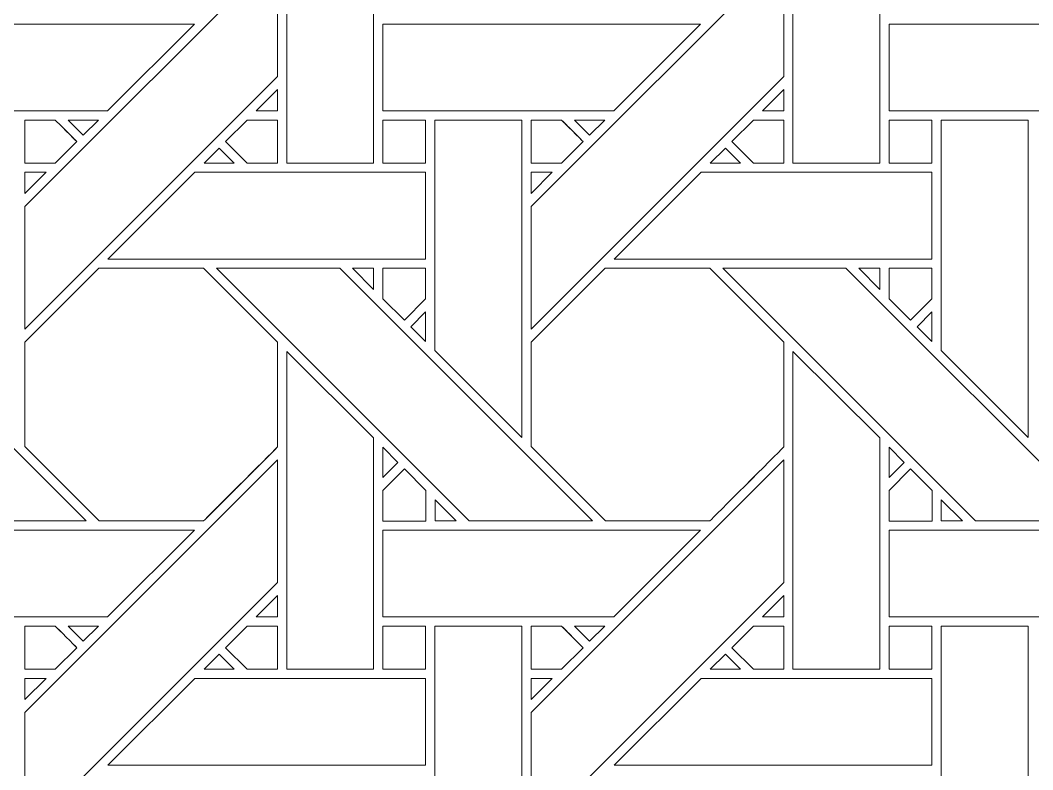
# Model space of a CAD drawing. Header units: inches. Extents: x 6.4 to 18.4, y 3.1 to 15.1.
# Drawn here: x 14.509 to 16.407, y 6.02 to 7.425 of the extents above; entities that cross this region are included whole.
import ezdxf

# ---------------------------------------------------------------- set-up
doc = ezdxf.new("R2010")
doc.units = ezdxf.units.IN
doc.header["$MEASUREMENT"] = 0
doc.layers.add('Design', color=7, linetype='Continuous', lineweight=0)

msp = doc.modelspace()

# ---------------------------------------------------------------- linework, layer by layer
at = {"layer": 'Design'}
for points, knots in [([(12.3829, 15.0948), (9.0691, 15.0948), (6.3829, 12.4085), (6.3829, 9.0948), (6.3829, 5.7811), (9.0691, 3.0948), (12.3829, 3.0948), (15.6966, 3.0948), (18.3829, 5.7811), (18.3829, 9.0948), (18.3829, 12.4085), (15.6966, 15.0948), (12.3829, 15.0948)], [0, 0, 0, 0, 1, 1, 1, 2, 2, 2, 3, 3, 3, 4, 4, 4, 4]), ([(12.3829, 14.3629), (9.4733, 14.3629), (7.1147, 12.0043), (7.1147, 9.0948), (7.1147, 6.1852), (9.4733, 3.8266), (12.3829, 3.8266), (15.2924, 3.8266), (17.651, 6.1852), (17.651, 9.0948), (17.651, 12.0043), (15.2924, 14.3629), (12.3829, 14.3629)], [0, 0, 0, 0, 1, 1, 1, 2, 2, 2, 3, 3, 3, 4, 4, 4, 4]), ([(15.0087, 7.157), (15.0087, 7.157), (15.0087, 7.7528), (15.0087, 7.7528), (15.0087, 7.7528), (15.1714, 7.5906), (15.1714, 7.5906), (15.1714, 7.5906), (15.1714, 7.157), (15.1714, 7.157), (15.1714, 7.157), (15.0087, 7.157), (15.0087, 7.157)], [0, 0, 0, 0, 1, 1, 1, 2, 2, 2, 3, 3, 3, 4, 4, 4, 4]), ([(15.9574, 7.157), (15.9574, 7.157), (15.9574, 7.7528), (15.9574, 7.7528), (15.9574, 7.7528), (16.1201, 7.5906), (16.1201, 7.5906), (16.1201, 7.5906), (16.1201, 7.157), (16.1201, 7.157), (16.1201, 7.157), (15.9574, 7.157), (15.9574, 7.157)], [0, 0, 0, 0, 1, 1, 1, 2, 2, 2, 3, 3, 3, 4, 4, 4, 4]), ([(14.9915, 7.3192), (14.9915, 7.3192), (14.5179, 6.8455), (14.5179, 6.8455), (14.5179, 6.8455), (14.5179, 7.0756), (14.5179, 7.0756), (14.5179, 7.0756), (14.9915, 7.5492), (14.9915, 7.5492), (14.9915, 7.5492), (14.9915, 7.3192), (14.9915, 7.3192)], [0, 0, 0, 0, 1, 1, 1, 2, 2, 2, 3, 3, 3, 4, 4, 4, 4]), ([(15.4666, 7.0756), (15.4666, 7.0756), (15.9403, 7.5492), (15.9403, 7.5492), (15.9403, 7.5492), (15.9403, 7.3192), (15.9403, 7.3192), (15.9403, 7.3192), (15.4666, 6.8455), (15.4666, 6.8455), (15.4666, 6.8455), (15.4666, 7.0756), (15.4666, 7.0756)], [0, 0, 0, 0, 1, 1, 1, 2, 2, 2, 3, 3, 3, 4, 4, 4, 4]), ([(14.24, 7.255), (14.24, 7.255), (14.24, 7.4177), (14.24, 7.4177), (14.24, 7.4177), (14.8357, 7.4177), (14.8357, 7.4177), (14.8357, 7.4177), (14.673, 7.255), (14.673, 7.255), (14.673, 7.255), (14.24, 7.255), (14.24, 7.255)], [0, 0, 0, 0, 1, 1, 1, 2, 2, 2, 3, 3, 3, 4, 4, 4, 4]), ([(15.1887, 7.255), (15.1887, 7.255), (15.1887, 7.4177), (15.1887, 7.4177), (15.1887, 7.4177), (15.7844, 7.4177), (15.7844, 7.4177), (15.7844, 7.4177), (15.6217, 7.255), (15.6217, 7.255), (15.6217, 7.255), (15.1887, 7.255), (15.1887, 7.255)], [0, 0, 0, 0, 1, 1, 1, 2, 2, 2, 3, 3, 3, 4, 4, 4, 4]), ([(16.1375, 7.255), (16.1375, 7.255), (16.1375, 7.4177), (16.1375, 7.4177), (16.1375, 7.4177), (16.7332, 7.4177), (16.7332, 7.4177), (16.7332, 7.4177), (16.5704, 7.255), (16.5704, 7.255), (16.5704, 7.255), (16.1375, 7.255), (16.1375, 7.255)], [0, 0, 0, 0, 1, 1, 1, 2, 2, 2, 3, 3, 3, 4, 4, 4, 4]), ([(14.9517, 7.255), (14.9517, 7.255), (14.9915, 7.2948), (14.9915, 7.2948), (14.9915, 7.2948), (14.9915, 7.255), (14.9915, 7.255), (14.9915, 7.255), (14.9517, 7.255), (14.9517, 7.255)], [0, 0, 0, 0, 1, 1, 1, 2, 2, 2, 3, 3, 3, 3]), ([(15.9403, 7.2948), (15.9403, 7.2948), (15.9403, 7.255), (15.9403, 7.255), (15.9403, 7.255), (15.9005, 7.255), (15.9005, 7.255), (15.9005, 7.255), (15.9403, 7.2948), (15.9403, 7.2948)], [0, 0, 0, 0, 1, 1, 1, 2, 2, 2, 3, 3, 3, 3]), ([(14.5179, 7.1569), (14.5179, 7.1569), (14.5179, 7.2377), (14.5179, 7.2377), (14.5179, 7.2377), (14.5749, 7.2377), (14.5749, 7.2377), (14.5801, 7.2326), (14.6108, 7.2018), (14.6153, 7.1974), (14.6153, 7.1974), (14.5748, 7.1569), (14.5748, 7.1569), (14.5748, 7.1569), (14.5179, 7.1569), (14.5179, 7.1569)], [0, 0, 0, 0, 1, 1, 1, 2, 2, 2, 3, 3, 3, 4, 4, 4, 5, 5, 5, 5]), ([(14.5179, 7.1569), (14.5179, 7.1569), (14.5179, 7.2377), (14.5179, 7.2377), (14.5179, 7.2377), (14.5749, 7.2377), (14.5749, 7.2377), (14.5803, 7.2324), (14.6111, 7.2016), (14.6153, 7.1974), (14.6153, 7.1974), (14.5748, 7.1569), (14.5748, 7.1569), (14.5748, 7.1569), (14.5179, 7.1569), (14.5179, 7.1569)], [0, 0, 0, 0, 1, 1, 1, 2, 2, 2, 3, 3, 3, 4, 4, 4, 5, 5, 5, 5]), ([(14.5993, 7.2377), (14.5993, 7.2377), (14.6557, 7.2377), (14.6557, 7.2377), (14.6557, 7.2377), (14.6275, 7.2096), (14.6275, 7.2096), (14.6275, 7.2096), (14.5993, 7.2377), (14.5993, 7.2377)], [0, 0, 0, 0, 1, 1, 1, 2, 2, 2, 3, 3, 3, 3]), ([(14.9344, 7.1569), (14.9344, 7.1569), (14.8941, 7.1973), (14.8941, 7.1973), (14.8941, 7.1973), (14.9345, 7.2377), (14.9345, 7.2377), (14.9345, 7.2377), (14.9915, 7.2377), (14.9915, 7.2377), (14.9915, 7.2377), (14.9915, 7.1569), (14.9915, 7.1569), (14.9915, 7.1569), (14.9344, 7.1569), (14.9344, 7.1569)], [0, 0, 0, 0, 1, 1, 1, 2, 2, 2, 3, 3, 3, 4, 4, 4, 5, 5, 5, 5]), ([(14.8941, 7.1973), (14.8941, 7.1973), (14.9345, 7.2377), (14.9345, 7.2377), (14.9345, 7.2377), (14.9915, 7.2377), (14.9915, 7.2377), (14.9915, 7.2377), (14.9915, 7.1569), (14.9915, 7.1569), (14.9915, 7.1569), (14.9344, 7.1569), (14.9344, 7.1569), (14.9344, 7.1569), (14.8941, 7.1973), (14.8941, 7.1973)], [0, 0, 0, 0, 1, 1, 1, 2, 2, 2, 3, 3, 3, 4, 4, 4, 5, 5, 5, 5]), ([(15.269, 7.1569), (15.269, 7.1569), (15.1887, 7.1569), (15.1887, 7.1569), (15.1887, 7.1569), (15.1887, 7.2377), (15.1887, 7.2377), (15.1887, 7.2377), (15.269, 7.2377), (15.269, 7.2377), (15.269, 7.2377), (15.269, 7.1569), (15.269, 7.1569)], [0, 0, 0, 0, 1, 1, 1, 2, 2, 2, 3, 3, 3, 4, 4, 4, 4]), ([(15.1887, 7.1569), (15.1887, 7.1569), (15.1887, 7.2377), (15.1887, 7.2377), (15.1887, 7.2377), (15.269, 7.2377), (15.269, 7.2377), (15.269, 7.2377), (15.269, 7.1569), (15.269, 7.1569), (15.269, 7.1569), (15.1887, 7.1569), (15.1887, 7.1569)], [0, 0, 0, 0, 1, 1, 1, 2, 2, 2, 3, 3, 3, 4, 4, 4, 4]), ([(15.4494, 7.2377), (15.4494, 7.2377), (15.4494, 6.6426), (15.4494, 6.6426), (15.4494, 6.6426), (15.2865, 6.8055), (15.2865, 6.8055), (15.2865, 6.8055), (15.2865, 7.2377), (15.2865, 7.2377), (15.2865, 7.2377), (15.4494, 7.2377), (15.4494, 7.2377)], [0, 0, 0, 0, 1, 1, 1, 2, 2, 2, 3, 3, 3, 4, 4, 4, 4]), ([(15.5237, 7.2377), (15.5288, 7.2326), (15.5596, 7.2018), (15.564, 7.1974), (15.564, 7.1974), (15.5236, 7.1569), (15.5236, 7.1569), (15.5236, 7.1569), (15.4666, 7.1569), (15.4666, 7.1569), (15.4666, 7.1569), (15.4666, 7.2377), (15.4666, 7.2377), (15.4666, 7.2377), (15.5237, 7.2377), (15.5237, 7.2377)], [0, 0, 0, 0, 1, 1, 1, 2, 2, 2, 3, 3, 3, 4, 4, 4, 5, 5, 5, 5]), ([(15.4666, 7.1569), (15.4666, 7.1569), (15.4666, 7.2377), (15.4666, 7.2377), (15.4666, 7.2377), (15.5237, 7.2377), (15.5237, 7.2377), (15.5293, 7.2322), (15.564, 7.1974), (15.564, 7.1974), (15.564, 7.1974), (15.5236, 7.1569), (15.5236, 7.1569), (15.5236, 7.1569), (15.4666, 7.1569), (15.4666, 7.1569)], [0, 0, 0, 0, 1, 1, 1, 2, 2, 2, 3, 3, 3, 4, 4, 4, 5, 5, 5, 5]), ([(15.548, 7.2377), (15.548, 7.2377), (15.6045, 7.2377), (15.6045, 7.2377), (15.6045, 7.2377), (15.5762, 7.2096), (15.5762, 7.2096), (15.5762, 7.2096), (15.548, 7.2377), (15.548, 7.2377)], [0, 0, 0, 0, 1, 1, 1, 2, 2, 2, 3, 3, 3, 3]), ([(15.9403, 7.2377), (15.9403, 7.2377), (15.9403, 7.1569), (15.9403, 7.1569), (15.9403, 7.1569), (15.8832, 7.1569), (15.8832, 7.1569), (15.8832, 7.1569), (15.8428, 7.1973), (15.8428, 7.1973), (15.8428, 7.1973), (15.8832, 7.2377), (15.8832, 7.2377), (15.8832, 7.2377), (15.9403, 7.2377), (15.9403, 7.2377)], [0, 0, 0, 0, 1, 1, 1, 2, 2, 2, 3, 3, 3, 4, 4, 4, 5, 5, 5, 5]), ([(15.8428, 7.1973), (15.8428, 7.1973), (15.8832, 7.2377), (15.8832, 7.2377), (15.8832, 7.2377), (15.9403, 7.2377), (15.9403, 7.2377), (15.9403, 7.2377), (15.9403, 7.1569), (15.9403, 7.1569), (15.9403, 7.1569), (15.8832, 7.1569), (15.8832, 7.1569), (15.8832, 7.1569), (15.8428, 7.1973), (15.8428, 7.1973)], [0, 0, 0, 0, 1, 1, 1, 2, 2, 2, 3, 3, 3, 4, 4, 4, 5, 5, 5, 5]), ([(16.1375, 7.2377), (16.1375, 7.2377), (16.2177, 7.2377), (16.2177, 7.2377), (16.2177, 7.2377), (16.2177, 7.1569), (16.2177, 7.1569), (16.2177, 7.1569), (16.1375, 7.1569), (16.1375, 7.1569), (16.1375, 7.1569), (16.1375, 7.2377), (16.1375, 7.2377)], [0, 0, 0, 0, 1, 1, 1, 2, 2, 2, 3, 3, 3, 4, 4, 4, 4]), ([(16.1375, 7.1569), (16.1375, 7.1569), (16.1375, 7.2377), (16.1375, 7.2377), (16.1375, 7.2377), (16.2177, 7.2377), (16.2177, 7.2377), (16.2177, 7.2377), (16.2177, 7.1569), (16.2177, 7.1569), (16.2177, 7.1569), (16.1375, 7.1569), (16.1375, 7.1569)], [0, 0, 0, 0, 1, 1, 1, 2, 2, 2, 3, 3, 3, 4, 4, 4, 4]), ([(16.3982, 7.2377), (16.3982, 7.2377), (16.3982, 6.6426), (16.3982, 6.6426), (16.3982, 6.6426), (16.2352, 6.8055), (16.2352, 6.8055), (16.2352, 6.8055), (16.2352, 7.2377), (16.2352, 7.2377), (16.2352, 7.2377), (16.3982, 7.2377), (16.3982, 7.2377)], [0, 0, 0, 0, 1, 1, 1, 2, 2, 2, 3, 3, 3, 4, 4, 4, 4]), ([(14.9102, 7.157), (14.9102, 7.157), (14.8537, 7.157), (14.8537, 7.157), (14.8537, 7.157), (14.8819, 7.1852), (14.8819, 7.1852), (14.8819, 7.1852), (14.9102, 7.157), (14.9102, 7.157)], [0, 0, 0, 0, 1, 1, 1, 2, 2, 2, 3, 3, 3, 3]), ([(15.8307, 7.1852), (15.8307, 7.1852), (15.8589, 7.157), (15.8589, 7.157), (15.8589, 7.157), (15.8024, 7.157), (15.8024, 7.157), (15.8024, 7.157), (15.8307, 7.1852), (15.8307, 7.1852)], [0, 0, 0, 0, 1, 1, 1, 2, 2, 2, 3, 3, 3, 3]), ([(14.5577, 7.1398), (14.5577, 7.1398), (14.5179, 7.1), (14.5179, 7.1), (14.5179, 7.1), (14.5179, 7.1398), (14.5179, 7.1398), (14.5179, 7.1398), (14.5577, 7.1398), (14.5577, 7.1398)], [0, 0, 0, 0, 1, 1, 1, 2, 2, 2, 3, 3, 3, 3]), ([(14.6737, 6.977), (14.6737, 6.977), (14.8365, 7.1398), (14.8365, 7.1398), (14.8365, 7.1398), (15.269, 7.1398), (15.269, 7.1398), (15.269, 7.1398), (15.269, 6.977), (15.269, 6.977), (15.269, 6.977), (14.6737, 6.977), (14.6737, 6.977)], [0, 0, 0, 0, 1, 1, 1, 2, 2, 2, 3, 3, 3, 4, 4, 4, 4]), ([(15.5064, 7.1398), (15.5064, 7.1398), (15.4666, 7.1), (15.4666, 7.1), (15.4666, 7.1), (15.4666, 7.1398), (15.4666, 7.1398), (15.4666, 7.1398), (15.5064, 7.1398), (15.5064, 7.1398)], [0, 0, 0, 0, 1, 1, 1, 2, 2, 2, 3, 3, 3, 3]), ([(15.6224, 6.977), (15.6224, 6.977), (15.7853, 7.1398), (15.7853, 7.1398), (15.7853, 7.1398), (16.2177, 7.1398), (16.2177, 7.1398), (16.2177, 7.1398), (16.2177, 6.977), (16.2177, 6.977), (16.2177, 6.977), (15.6224, 6.977), (15.6224, 6.977)], [0, 0, 0, 0, 1, 1, 1, 2, 2, 2, 3, 3, 3, 4, 4, 4, 4]), ([(13.9283, 6.9599), (13.9283, 6.9599), (14.1592, 6.9599), (14.1592, 6.9599), (14.1592, 6.9599), (14.6329, 6.4862), (14.6329, 6.4862), (14.6329, 6.4862), (14.4018, 6.4862), (14.4018, 6.4862), (14.4018, 6.4862), (13.9283, 6.9599), (13.9283, 6.9599)], [0, 0, 0, 0, 1, 1, 1, 2, 2, 2, 3, 3, 3, 4, 4, 4, 4]), ([(14.8528, 6.4862), (14.8528, 6.4862), (14.6571, 6.4862), (14.6571, 6.4862), (14.6571, 6.4862), (14.5179, 6.6255), (14.5179, 6.6255), (14.5179, 6.6255), (14.5179, 6.8211), (14.5179, 6.8211), (14.5179, 6.8211), (14.6566, 6.9598), (14.6566, 6.9598), (14.6566, 6.9598), (14.8528, 6.9598), (14.8528, 6.9598), (14.8528, 6.9598), (14.9915, 6.8211), (14.9915, 6.8211), (14.9915, 6.8211), (14.9915, 6.6249), (14.9915, 6.6249), (14.9737, 6.607), (14.8618, 6.4952), (14.8528, 6.4862)], [0, 0, 0, 0, 1, 1, 1, 2, 2, 2, 3, 3, 3, 4, 4, 4, 5, 5, 5, 6, 6, 6, 7, 7, 7, 8, 8, 8, 8]), ([(14.9915, 6.6249), (14.9731, 6.6063), (14.8613, 6.4947), (14.8528, 6.4862), (14.8528, 6.4862), (14.6571, 6.4862), (14.6571, 6.4862), (14.6571, 6.4862), (14.5179, 6.6255), (14.5179, 6.6255), (14.5179, 6.6255), (14.5179, 6.8211), (14.5179, 6.8211), (14.5179, 6.8211), (14.6566, 6.9598), (14.6566, 6.9598), (14.6566, 6.9598), (14.8528, 6.9598), (14.8528, 6.9598), (14.8528, 6.9598), (14.9915, 6.8211), (14.9915, 6.8211), (14.9915, 6.8211), (14.9915, 6.6249), (14.9915, 6.6249)], [0, 0, 0, 0, 1, 1, 1, 2, 2, 2, 3, 3, 3, 4, 4, 4, 5, 5, 5, 6, 6, 6, 7, 7, 7, 8, 8, 8, 8]), ([(15.3506, 6.4862), (15.3506, 6.4862), (14.877, 6.9599), (14.877, 6.9599), (14.877, 6.9599), (15.1079, 6.9599), (15.1079, 6.9599), (15.1079, 6.9599), (15.5816, 6.4862), (15.5816, 6.4862), (15.5816, 6.4862), (15.3506, 6.4862), (15.3506, 6.4862)], [0, 0, 0, 0, 1, 1, 1, 2, 2, 2, 3, 3, 3, 4, 4, 4, 4]), ([(15.1715, 6.9599), (15.1715, 6.9599), (15.1715, 6.92), (15.1715, 6.92), (15.1715, 6.92), (15.1321, 6.9599), (15.1321, 6.9599), (15.1321, 6.9599), (15.1715, 6.9599), (15.1715, 6.9599)], [0, 0, 0, 0, 1, 1, 1, 2, 2, 2, 3, 3, 3, 3]), ([(15.269, 6.9599), (15.269, 6.9599), (15.269, 6.9023), (15.269, 6.9023), (15.269, 6.9023), (15.2291, 6.8623), (15.2291, 6.8623), (15.2291, 6.8623), (15.1887, 6.9027), (15.1887, 6.9027), (15.1887, 6.9027), (15.1887, 6.9599), (15.1887, 6.9599), (15.1887, 6.9599), (15.269, 6.9599), (15.269, 6.9599)], [0, 0, 0, 0, 1, 1, 1, 2, 2, 2, 3, 3, 3, 4, 4, 4, 5, 5, 5, 5]), ([(15.2291, 6.8623), (15.2291, 6.8623), (15.1887, 6.9027), (15.1887, 6.9027), (15.1887, 6.9027), (15.1887, 6.9599), (15.1887, 6.9599), (15.1887, 6.9599), (15.269, 6.9599), (15.269, 6.9599), (15.269, 6.9599), (15.269, 6.9023), (15.269, 6.9023), (15.269, 6.9023), (15.2291, 6.8623), (15.2291, 6.8623)], [0, 0, 0, 0, 1, 1, 1, 2, 2, 2, 3, 3, 3, 4, 4, 4, 5, 5, 5, 5]), ([(15.6053, 6.9598), (15.6053, 6.9598), (15.8015, 6.9598), (15.8015, 6.9598), (15.8015, 6.9598), (15.9403, 6.8211), (15.9403, 6.8211), (15.9403, 6.8211), (15.9403, 6.6249), (15.9403, 6.6249), (15.9225, 6.607), (15.8105, 6.4952), (15.8016, 6.4862), (15.8016, 6.4862), (15.6058, 6.4862), (15.6058, 6.4862), (15.6058, 6.4862), (15.4666, 6.6255), (15.4666, 6.6255), (15.4666, 6.6255), (15.4666, 6.8211), (15.4666, 6.8211), (15.4666, 6.8211), (15.6053, 6.9598), (15.6053, 6.9598)], [0, 0, 0, 0, 1, 1, 1, 2, 2, 2, 3, 3, 3, 4, 4, 4, 5, 5, 5, 6, 6, 6, 7, 7, 7, 8, 8, 8, 8]), ([(15.9403, 6.6249), (15.9223, 6.6069), (15.8105, 6.4951), (15.8016, 6.4862), (15.8016, 6.4862), (15.6058, 6.4862), (15.6058, 6.4862), (15.6058, 6.4862), (15.4666, 6.6255), (15.4666, 6.6255), (15.4666, 6.6255), (15.4666, 6.8211), (15.4666, 6.8211), (15.4666, 6.8211), (15.6053, 6.9598), (15.6053, 6.9598), (15.6053, 6.9598), (15.8015, 6.9598), (15.8015, 6.9598), (15.8015, 6.9598), (15.9403, 6.8211), (15.9403, 6.8211), (15.9403, 6.8211), (15.9403, 6.6249), (15.9403, 6.6249)], [0, 0, 0, 0, 1, 1, 1, 2, 2, 2, 3, 3, 3, 4, 4, 4, 5, 5, 5, 6, 6, 6, 7, 7, 7, 8, 8, 8, 8]), ([(16.2993, 6.4862), (16.2993, 6.4862), (15.8257, 6.9599), (15.8257, 6.9599), (15.8257, 6.9599), (16.0567, 6.9599), (16.0567, 6.9599), (16.0567, 6.9599), (16.5303, 6.4862), (16.5303, 6.4862), (16.5303, 6.4862), (16.2993, 6.4862), (16.2993, 6.4862)], [0, 0, 0, 0, 1, 1, 1, 2, 2, 2, 3, 3, 3, 4, 4, 4, 4]), ([(16.1202, 6.9599), (16.1202, 6.9599), (16.1202, 6.9201), (16.1202, 6.9201), (16.1202, 6.9201), (16.0808, 6.9599), (16.0808, 6.9599), (16.0808, 6.9599), (16.1202, 6.9599), (16.1202, 6.9599)], [0, 0, 0, 0, 1, 1, 1, 2, 2, 2, 3, 3, 3, 3]), ([(16.2177, 6.9599), (16.2177, 6.9599), (16.2177, 6.9023), (16.2177, 6.9023), (16.2177, 6.9023), (16.1778, 6.8623), (16.1778, 6.8623), (16.1778, 6.8623), (16.1375, 6.9027), (16.1375, 6.9027), (16.1375, 6.9027), (16.1375, 6.9599), (16.1375, 6.9599), (16.1375, 6.9599), (16.2177, 6.9599), (16.2177, 6.9599)], [0, 0, 0, 0, 1, 1, 1, 2, 2, 2, 3, 3, 3, 4, 4, 4, 5, 5, 5, 5]), ([(16.1778, 6.8623), (16.1778, 6.8623), (16.1375, 6.9027), (16.1375, 6.9027), (16.1375, 6.9027), (16.1375, 6.9599), (16.1375, 6.9599), (16.1375, 6.9599), (16.2177, 6.9599), (16.2177, 6.9599), (16.2177, 6.9599), (16.2177, 6.9023), (16.2177, 6.9023), (16.2177, 6.9023), (16.1778, 6.8623), (16.1778, 6.8623)], [0, 0, 0, 0, 1, 1, 1, 2, 2, 2, 3, 3, 3, 4, 4, 4, 5, 5, 5, 5]), ([(15.269, 6.878), (15.269, 6.878), (15.269, 6.8229), (15.269, 6.8229), (15.269, 6.8229), (15.2412, 6.8503), (15.2412, 6.8503), (15.2412, 6.8503), (15.269, 6.878), (15.269, 6.878)], [0, 0, 0, 0, 1, 1, 1, 2, 2, 2, 3, 3, 3, 3]), ([(16.2177, 6.878), (16.2177, 6.878), (16.2177, 6.8229), (16.2177, 6.8229), (16.2177, 6.8229), (16.1899, 6.8503), (16.1899, 6.8503), (16.1899, 6.8503), (16.2177, 6.878), (16.2177, 6.878)], [0, 0, 0, 0, 1, 1, 1, 2, 2, 2, 3, 3, 3, 3]), ([(15.0087, 6.2082), (15.0087, 6.2082), (15.0087, 6.8041), (15.0087, 6.8041), (15.0087, 6.8041), (15.1714, 6.6419), (15.1714, 6.6419), (15.1714, 6.6419), (15.1714, 6.2082), (15.1714, 6.2082), (15.1714, 6.2082), (15.0087, 6.2082), (15.0087, 6.2082)], [0, 0, 0, 0, 1, 1, 1, 2, 2, 2, 3, 3, 3, 4, 4, 4, 4]), ([(15.9574, 6.2082), (15.9574, 6.2082), (15.9574, 6.8041), (15.9574, 6.8041), (15.9574, 6.8041), (16.1201, 6.6419), (16.1201, 6.6419), (16.1201, 6.6419), (16.1201, 6.2082), (16.1201, 6.2082), (16.1201, 6.2082), (15.9574, 6.2082), (15.9574, 6.2082)], [0, 0, 0, 0, 1, 1, 1, 2, 2, 2, 3, 3, 3, 4, 4, 4, 4]), ([(15.1887, 6.5677), (15.1887, 6.5677), (15.1887, 6.6244), (15.1887, 6.6244), (15.1887, 6.6244), (15.2169, 6.5958), (15.2169, 6.5958), (15.2169, 6.5958), (15.1887, 6.5677), (15.1887, 6.5677)], [0, 0, 0, 0, 1, 1, 1, 2, 2, 2, 3, 3, 3, 3]), ([(16.1374, 6.5677), (16.1374, 6.5677), (16.1374, 6.6244), (16.1374, 6.6244), (16.1374, 6.6244), (16.1656, 6.5958), (16.1656, 6.5958), (16.1656, 6.5958), (16.1374, 6.5677), (16.1374, 6.5677)], [0, 0, 0, 0, 1, 1, 1, 2, 2, 2, 3, 3, 3, 3]), ([(14.9915, 6.3705), (14.9915, 6.3705), (14.5179, 5.8968), (14.5179, 5.8968), (14.5179, 5.8968), (14.5179, 6.1269), (14.5179, 6.1269), (14.5179, 6.1269), (14.9915, 6.6005), (14.9915, 6.6005), (14.9915, 6.6005), (14.9915, 6.3705), (14.9915, 6.3705)], [0, 0, 0, 0, 1, 1, 1, 2, 2, 2, 3, 3, 3, 4, 4, 4, 4]), ([(15.4666, 6.1269), (15.4666, 6.1269), (15.9403, 6.6005), (15.9403, 6.6005), (15.9403, 6.6005), (15.9403, 6.3705), (15.9403, 6.3705), (15.9403, 6.3705), (15.4666, 5.8968), (15.4666, 5.8968), (15.4666, 5.8968), (15.4666, 6.1269), (15.4666, 6.1269)], [0, 0, 0, 0, 1, 1, 1, 2, 2, 2, 3, 3, 3, 4, 4, 4, 4]), ([(15.1887, 6.486), (15.1887, 6.486), (15.1887, 6.5433), (15.1887, 6.5433), (15.1887, 6.5433), (15.2291, 6.5836), (15.2291, 6.5836), (15.2291, 6.5836), (15.2694, 6.5433), (15.2694, 6.5433), (15.2694, 6.5433), (15.2694, 6.486), (15.2694, 6.486), (15.2694, 6.486), (15.1887, 6.486), (15.1887, 6.486)], [0, 0, 0, 0, 1, 1, 1, 2, 2, 2, 3, 3, 3, 4, 4, 4, 5, 5, 5, 5]), ([(15.2291, 6.5836), (15.2291, 6.5836), (15.2694, 6.5433), (15.2694, 6.5433), (15.2694, 6.5433), (15.2694, 6.486), (15.2694, 6.486), (15.2694, 6.486), (15.1887, 6.486), (15.1887, 6.486), (15.1887, 6.486), (15.1887, 6.5433), (15.1887, 6.5433), (15.1887, 6.5433), (15.2291, 6.5836), (15.2291, 6.5836)], [0, 0, 0, 0, 1, 1, 1, 2, 2, 2, 3, 3, 3, 4, 4, 4, 5, 5, 5, 5]), ([(16.1375, 6.486), (16.1375, 6.486), (16.1375, 6.5433), (16.1375, 6.5433), (16.1375, 6.5433), (16.1778, 6.5836), (16.1778, 6.5836), (16.1778, 6.5836), (16.2181, 6.5433), (16.2181, 6.5433), (16.2181, 6.5433), (16.2181, 6.486), (16.2181, 6.486), (16.2181, 6.486), (16.1375, 6.486), (16.1375, 6.486)], [0, 0, 0, 0, 1, 1, 1, 2, 2, 2, 3, 3, 3, 4, 4, 4, 5, 5, 5, 5]), ([(16.1778, 6.5836), (16.1778, 6.5836), (16.2181, 6.5433), (16.2181, 6.5433), (16.2181, 6.5433), (16.2181, 6.486), (16.2181, 6.486), (16.2181, 6.486), (16.1375, 6.486), (16.1375, 6.486), (16.1375, 6.486), (16.1375, 6.5433), (16.1375, 6.5433), (16.1375, 6.5433), (16.1778, 6.5836), (16.1778, 6.5836)], [0, 0, 0, 0, 1, 1, 1, 2, 2, 2, 3, 3, 3, 4, 4, 4, 5, 5, 5, 5]), ([(15.2866, 6.4862), (15.2866, 6.4862), (15.2866, 6.526), (15.2866, 6.526), (15.2866, 6.526), (15.3264, 6.4862), (15.3264, 6.4862), (15.3264, 6.4862), (15.2866, 6.4862), (15.2866, 6.4862)], [0, 0, 0, 0, 1, 1, 1, 2, 2, 2, 3, 3, 3, 3]), ([(16.2354, 6.4862), (16.2354, 6.4862), (16.2354, 6.526), (16.2354, 6.526), (16.2354, 6.526), (16.2751, 6.4862), (16.2751, 6.4862), (16.2751, 6.4862), (16.2354, 6.4862), (16.2354, 6.4862)], [0, 0, 0, 0, 1, 1, 1, 2, 2, 2, 3, 3, 3, 3]), ([(14.24, 6.3063), (14.24, 6.3063), (14.24, 6.469), (14.24, 6.469), (14.24, 6.469), (14.8357, 6.469), (14.8357, 6.469), (14.8357, 6.469), (14.673, 6.3063), (14.673, 6.3063), (14.673, 6.3063), (14.24, 6.3063), (14.24, 6.3063)], [0, 0, 0, 0, 1, 1, 1, 2, 2, 2, 3, 3, 3, 4, 4, 4, 4]), ([(15.1887, 6.3063), (15.1887, 6.3063), (15.1887, 6.469), (15.1887, 6.469), (15.1887, 6.469), (15.7844, 6.469), (15.7844, 6.469), (15.7844, 6.469), (15.6217, 6.3063), (15.6217, 6.3063), (15.6217, 6.3063), (15.1887, 6.3063), (15.1887, 6.3063)], [0, 0, 0, 0, 1, 1, 1, 2, 2, 2, 3, 3, 3, 4, 4, 4, 4]), ([(16.1375, 6.3063), (16.1375, 6.3063), (16.1375, 6.469), (16.1375, 6.469), (16.1375, 6.469), (16.7332, 6.469), (16.7332, 6.469), (16.7332, 6.469), (16.5704, 6.3063), (16.5704, 6.3063), (16.5704, 6.3063), (16.1375, 6.3063), (16.1375, 6.3063)], [0, 0, 0, 0, 1, 1, 1, 2, 2, 2, 3, 3, 3, 4, 4, 4, 4]), ([(14.9517, 6.3063), (14.9517, 6.3063), (14.9915, 6.3461), (14.9915, 6.3461), (14.9915, 6.3461), (14.9915, 6.3063), (14.9915, 6.3063), (14.9915, 6.3063), (14.9517, 6.3063), (14.9517, 6.3063)], [0, 0, 0, 0, 1, 1, 1, 2, 2, 2, 3, 3, 3, 3]), ([(15.9403, 6.3461), (15.9403, 6.3461), (15.9403, 6.3063), (15.9403, 6.3063), (15.9403, 6.3063), (15.9005, 6.3063), (15.9005, 6.3063), (15.9005, 6.3063), (15.9403, 6.3461), (15.9403, 6.3461)], [0, 0, 0, 0, 1, 1, 1, 2, 2, 2, 3, 3, 3, 3]), ([(14.5179, 6.2082), (14.5179, 6.2082), (14.5179, 6.289), (14.5179, 6.289), (14.5179, 6.289), (14.5749, 6.289), (14.5749, 6.289), (14.5801, 6.2839), (14.6108, 6.2531), (14.6153, 6.2486), (14.6153, 6.2486), (14.5748, 6.2082), (14.5748, 6.2082), (14.5748, 6.2082), (14.5179, 6.2082), (14.5179, 6.2082)], [0, 0, 0, 0, 1, 1, 1, 2, 2, 2, 3, 3, 3, 4, 4, 4, 5, 5, 5, 5]), ([(14.5179, 6.2082), (14.5179, 6.2082), (14.5179, 6.289), (14.5179, 6.289), (14.5179, 6.289), (14.5749, 6.289), (14.5749, 6.289), (14.5803, 6.2837), (14.6111, 6.2528), (14.6153, 6.2486), (14.6153, 6.2486), (14.5748, 6.2082), (14.5748, 6.2082), (14.5748, 6.2082), (14.5179, 6.2082), (14.5179, 6.2082)], [0, 0, 0, 0, 1, 1, 1, 2, 2, 2, 3, 3, 3, 4, 4, 4, 5, 5, 5, 5]), ([(14.5993, 6.289), (14.5993, 6.289), (14.6557, 6.289), (14.6557, 6.289), (14.6557, 6.289), (14.6275, 6.2608), (14.6275, 6.2608), (14.6275, 6.2608), (14.5993, 6.289), (14.5993, 6.289)], [0, 0, 0, 0, 1, 1, 1, 2, 2, 2, 3, 3, 3, 3]), ([(14.9344, 6.2082), (14.9344, 6.2082), (14.8941, 6.2486), (14.8941, 6.2486), (14.8941, 6.2486), (14.9345, 6.289), (14.9345, 6.289), (14.9345, 6.289), (14.9915, 6.289), (14.9915, 6.289), (14.9915, 6.289), (14.9915, 6.2082), (14.9915, 6.2082), (14.9915, 6.2082), (14.9344, 6.2082), (14.9344, 6.2082)], [0, 0, 0, 0, 1, 1, 1, 2, 2, 2, 3, 3, 3, 4, 4, 4, 5, 5, 5, 5]), ([(14.8941, 6.2486), (14.8941, 6.2486), (14.9345, 6.289), (14.9345, 6.289), (14.9345, 6.289), (14.9915, 6.289), (14.9915, 6.289), (14.9915, 6.289), (14.9915, 6.2082), (14.9915, 6.2082), (14.9915, 6.2082), (14.9344, 6.2082), (14.9344, 6.2082), (14.9344, 6.2082), (14.8941, 6.2486), (14.8941, 6.2486)], [0, 0, 0, 0, 1, 1, 1, 2, 2, 2, 3, 3, 3, 4, 4, 4, 5, 5, 5, 5]), ([(15.269, 6.2082), (15.269, 6.2082), (15.1887, 6.2082), (15.1887, 6.2082), (15.1887, 6.2082), (15.1887, 6.289), (15.1887, 6.289), (15.1887, 6.289), (15.269, 6.289), (15.269, 6.289), (15.269, 6.289), (15.269, 6.2082), (15.269, 6.2082)], [0, 0, 0, 0, 1, 1, 1, 2, 2, 2, 3, 3, 3, 4, 4, 4, 4]), ([(15.1887, 6.2082), (15.1887, 6.2082), (15.1887, 6.289), (15.1887, 6.289), (15.1887, 6.289), (15.269, 6.289), (15.269, 6.289), (15.269, 6.289), (15.269, 6.2082), (15.269, 6.2082), (15.269, 6.2082), (15.1887, 6.2082), (15.1887, 6.2082)], [0, 0, 0, 0, 1, 1, 1, 2, 2, 2, 3, 3, 3, 4, 4, 4, 4]), ([(15.4494, 6.289), (15.4494, 6.289), (15.4494, 5.6939), (15.4494, 5.6939), (15.4494, 5.6939), (15.2865, 5.8568), (15.2865, 5.8568), (15.2865, 5.8568), (15.2865, 6.289), (15.2865, 6.289), (15.2865, 6.289), (15.4494, 6.289), (15.4494, 6.289)], [0, 0, 0, 0, 1, 1, 1, 2, 2, 2, 3, 3, 3, 4, 4, 4, 4]), ([(15.5237, 6.289), (15.5288, 6.2839), (15.5596, 6.2531), (15.564, 6.2486), (15.564, 6.2486), (15.5236, 6.2082), (15.5236, 6.2082), (15.5236, 6.2082), (15.4666, 6.2082), (15.4666, 6.2082), (15.4666, 6.2082), (15.4666, 6.289), (15.4666, 6.289), (15.4666, 6.289), (15.5237, 6.289), (15.5237, 6.289)], [0, 0, 0, 0, 1, 1, 1, 2, 2, 2, 3, 3, 3, 4, 4, 4, 5, 5, 5, 5]), ([(15.4666, 6.2082), (15.4666, 6.2082), (15.4666, 6.289), (15.4666, 6.289), (15.4666, 6.289), (15.5237, 6.289), (15.5237, 6.289), (15.5296, 6.2831), (15.564, 6.2486), (15.564, 6.2486), (15.564, 6.2486), (15.5236, 6.2082), (15.5236, 6.2082), (15.5236, 6.2082), (15.4666, 6.2082), (15.4666, 6.2082)], [0, 0, 0, 0, 1, 1, 1, 2, 2, 2, 3, 3, 3, 4, 4, 4, 5, 5, 5, 5]), ([(15.548, 6.289), (15.548, 6.289), (15.6045, 6.289), (15.6045, 6.289), (15.6045, 6.289), (15.5762, 6.2608), (15.5762, 6.2608), (15.5762, 6.2608), (15.548, 6.289), (15.548, 6.289)], [0, 0, 0, 0, 1, 1, 1, 2, 2, 2, 3, 3, 3, 3]), ([(15.9403, 6.289), (15.9403, 6.289), (15.9403, 6.2082), (15.9403, 6.2082), (15.9403, 6.2082), (15.8832, 6.2082), (15.8832, 6.2082), (15.8832, 6.2082), (15.8428, 6.2486), (15.8428, 6.2486), (15.8428, 6.2486), (15.8832, 6.289), (15.8832, 6.289), (15.8832, 6.289), (15.9403, 6.289), (15.9403, 6.289)], [0, 0, 0, 0, 1, 1, 1, 2, 2, 2, 3, 3, 3, 4, 4, 4, 5, 5, 5, 5]), ([(15.8428, 6.2486), (15.8428, 6.2486), (15.8832, 6.289), (15.8832, 6.289), (15.8832, 6.289), (15.9403, 6.289), (15.9403, 6.289), (15.9403, 6.289), (15.9403, 6.2082), (15.9403, 6.2082), (15.9403, 6.2082), (15.8832, 6.2082), (15.8832, 6.2082), (15.8832, 6.2082), (15.8428, 6.2486), (15.8428, 6.2486)], [0, 0, 0, 0, 1, 1, 1, 2, 2, 2, 3, 3, 3, 4, 4, 4, 5, 5, 5, 5]), ([(16.1375, 6.289), (16.1375, 6.289), (16.2177, 6.289), (16.2177, 6.289), (16.2177, 6.289), (16.2177, 6.2082), (16.2177, 6.2082), (16.2177, 6.2082), (16.1375, 6.2082), (16.1375, 6.2082), (16.1375, 6.2082), (16.1375, 6.289), (16.1375, 6.289)], [0, 0, 0, 0, 1, 1, 1, 2, 2, 2, 3, 3, 3, 4, 4, 4, 4]), ([(16.1375, 6.2082), (16.1375, 6.2082), (16.1375, 6.289), (16.1375, 6.289), (16.1375, 6.289), (16.2177, 6.289), (16.2177, 6.289), (16.2177, 6.289), (16.2177, 6.2082), (16.2177, 6.2082), (16.2177, 6.2082), (16.1375, 6.2082), (16.1375, 6.2082)], [0, 0, 0, 0, 1, 1, 1, 2, 2, 2, 3, 3, 3, 4, 4, 4, 4]), ([(16.3982, 5.7124), (16.3953, 5.709), (16.3925, 5.7057), (16.3897, 5.7024), (16.3897, 5.7024), (16.2352, 5.8568), (16.2352, 5.8568), (16.2352, 5.8568), (16.2352, 6.289), (16.2352, 6.289), (16.2352, 6.289), (16.3982, 6.289), (16.3982, 6.289), (16.3982, 6.289), (16.3982, 5.7124), (16.3982, 5.7124)], [0, 0, 0, 0, 1, 1, 1, 2, 2, 2, 3, 3, 3, 4, 4, 4, 5, 5, 5, 5]), ([(14.9102, 6.2082), (14.9102, 6.2082), (14.8537, 6.2082), (14.8537, 6.2082), (14.8537, 6.2082), (14.8819, 6.2365), (14.8819, 6.2365), (14.8819, 6.2365), (14.9102, 6.2082), (14.9102, 6.2082)], [0, 0, 0, 0, 1, 1, 1, 2, 2, 2, 3, 3, 3, 3]), ([(15.8307, 6.2365), (15.8307, 6.2365), (15.8589, 6.2082), (15.8589, 6.2082), (15.8589, 6.2082), (15.8024, 6.2082), (15.8024, 6.2082), (15.8024, 6.2082), (15.8307, 6.2365), (15.8307, 6.2365)], [0, 0, 0, 0, 1, 1, 1, 2, 2, 2, 3, 3, 3, 3]), ([(14.5577, 6.1911), (14.5577, 6.1911), (14.5179, 6.1513), (14.5179, 6.1513), (14.5179, 6.1513), (14.5179, 6.1911), (14.5179, 6.1911), (14.5179, 6.1911), (14.5577, 6.1911), (14.5577, 6.1911)], [0, 0, 0, 0, 1, 1, 1, 2, 2, 2, 3, 3, 3, 3]), ([(14.6737, 6.0283), (14.6737, 6.0283), (14.8365, 6.1911), (14.8365, 6.1911), (14.8365, 6.1911), (15.269, 6.1911), (15.269, 6.1911), (15.269, 6.1911), (15.269, 6.0283), (15.269, 6.0283), (15.269, 6.0283), (14.6737, 6.0283), (14.6737, 6.0283)], [0, 0, 0, 0, 1, 1, 1, 2, 2, 2, 3, 3, 3, 4, 4, 4, 4]), ([(15.5064, 6.1911), (15.5064, 6.1911), (15.4666, 6.1513), (15.4666, 6.1513), (15.4666, 6.1513), (15.4666, 6.1911), (15.4666, 6.1911), (15.4666, 6.1911), (15.5064, 6.1911), (15.5064, 6.1911)], [0, 0, 0, 0, 1, 1, 1, 2, 2, 2, 3, 3, 3, 3]), ([(15.6224, 6.0283), (15.6224, 6.0283), (15.7853, 6.1911), (15.7853, 6.1911), (15.7853, 6.1911), (16.2177, 6.1911), (16.2177, 6.1911), (16.2177, 6.1911), (16.2177, 6.0283), (16.2177, 6.0283), (16.2177, 6.0283), (15.6224, 6.0283), (15.6224, 6.0283)], [0, 0, 0, 0, 1, 1, 1, 2, 2, 2, 3, 3, 3, 4, 4, 4, 4])]:
    msp.add_open_spline(points, degree=3, knots=knots, dxfattribs=at)

doc.saveas('drawing.dxf')
